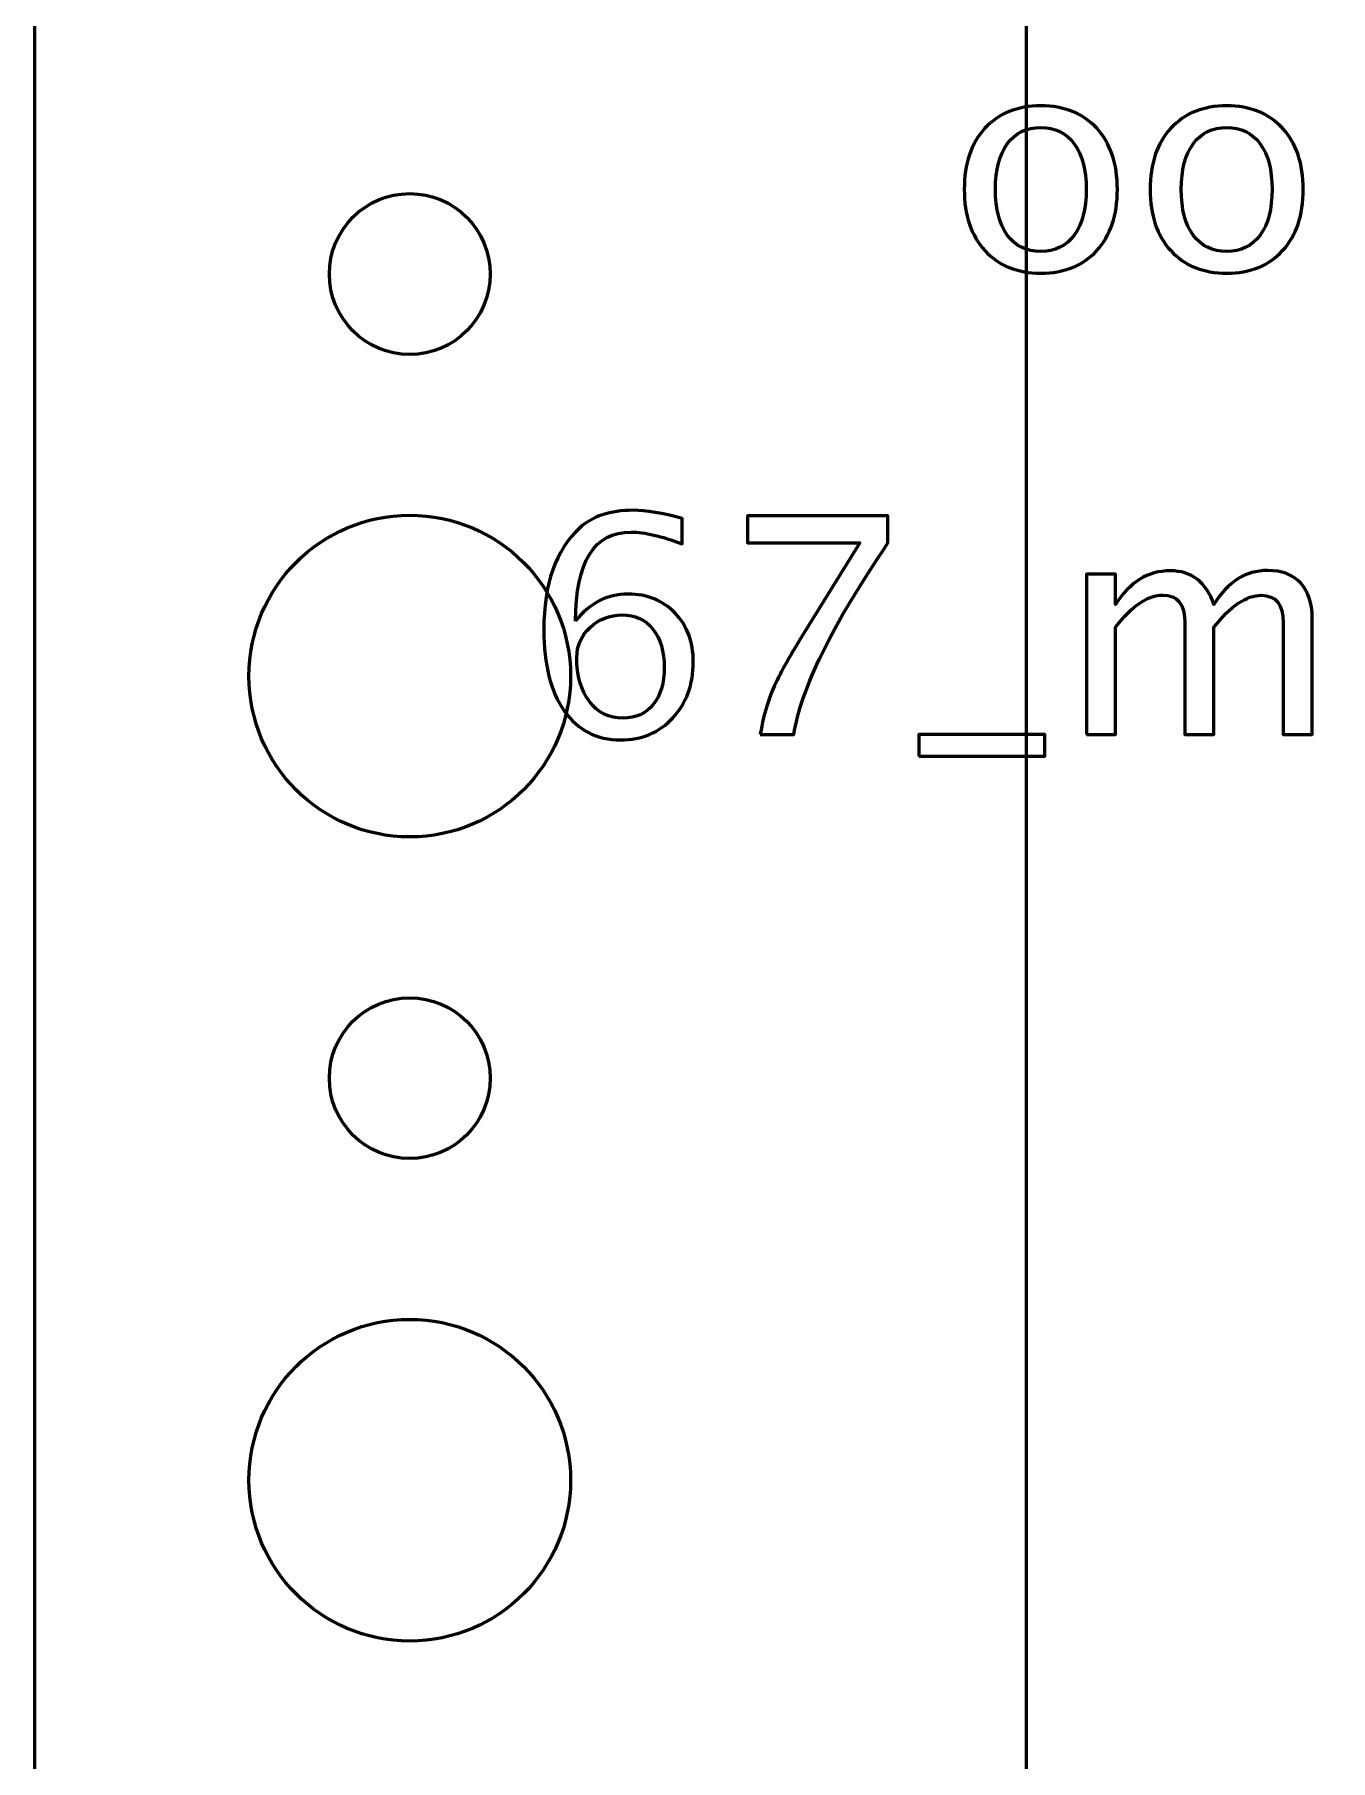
# Model space of a CAD drawing. Header units: centimetres. Extents: x -29.5 to 29.3, y -24.7 to 29.8.
# Drawn here: x -20.2 to -17.782, y -21.523 to -18.303 of the extents above; entities that cross this region are included whole.
import ezdxf

# ---------------------------------------------------------------- set-up
doc = ezdxf.new("R2010")
doc.units = ezdxf.units.CM
doc.header["$MEASUREMENT"] = 0
doc.layers.add('Layer 1', color=7, linetype='Continuous')

msp = doc.modelspace()

# ---------------------------------------------------------------- linework, layer by layer
at = {"layer": 'Layer 1', "color": 5, "lineweight": 53}
msp.add_lwpolyline([(-18.35001, -23.2), (-11.65001, -23.2), (-11.65001, -11.2), (-18.35001, -11.2), (-18.35001, -23.2)], close=True, dxfattribs=at)
at = {"layer": 'Layer 1', "lineweight": 53}
for centre, major_axis in [((-19.5, -18.75), (0, 0.15)), ((-19.49999, -19.50001), (0, 0.30001)), ((-19.5, -20.25), (0, 0.15)), ((-19.49999, -21.00001), (0, 0.30001))]:
    msp.add_ellipse(centre, major_axis=major_axis, ratio=1, dxfattribs=at)
msp.add_open_spline([(-20.2, -24.2), (-20.2, -24.2), (-20.2, -10.3), (-20.2, -10.3), (-20.2, -10.3), (-20.2, -10.02386), (-19.97614, -9.8), (-19.7, -9.8), (-19.7, -9.8), (-19.7, -9.8), (-10.3, -9.8), (-10.3, -9.8), (-10.3, -9.8), (-10.02386, -9.8), (-9.8, -10.02386), (-9.8, -10.3), (-9.8, -10.3), (-9.8, -10.3), (-9.8, -24.2), (-9.8, -24.2), (-9.8, -24.2), (-9.8, -24.47614), (-10.02386, -24.7), (-10.3, -24.7), (-10.3, -24.7), (-10.3, -24.7), (-19.7, -24.7), (-19.7, -24.7), (-19.7, -24.7), (-19.97614, -24.7), (-20.2, -24.47614), (-20.2, -24.2)], degree=3, knots=[0, 0, 0, 0, 0.1111111, 0.1111111, 0.1111111, 0.1111111, 0.2222222, 0.2222222, 0.2222222, 0.2222222, 0.3333333, 0.3333333, 0.3333333, 0.3333333, 0.4444444, 0.4444444, 0.4444444, 0.4444444, 0.5555556, 0.5555556, 0.5555556, 0.5555556, 0.6666667, 0.6666667, 0.6666667, 0.6666667, 0.7777778, 0.7777778, 0.7777778, 0.7777778, 1, 1, 1, 1], dxfattribs=at)
at = {"layer": 'Layer 1', "color": 5, "lineweight": 53}
for points, knots in [([(-18.32276, -18.74841), (-18.36669, -18.74841), (-18.4015, -18.7344), (-18.42708, -18.70636), (-18.42708, -18.70636), (-18.45277, -18.67833), (-18.46556, -18.64023), (-18.46556, -18.59216), (-18.46556, -18.59216), (-18.46556, -18.54418), (-18.45277, -18.50617), (-18.42708, -18.47823), (-18.42708, -18.47823), (-18.4015, -18.45029), (-18.36669, -18.43628), (-18.32276, -18.43628), (-18.32276, -18.43628), (-18.27882, -18.43628), (-18.24402, -18.45029), (-18.21843, -18.47823), (-18.21843, -18.47823), (-18.19275, -18.50617), (-18.17995, -18.54418), (-18.17995, -18.59216), (-18.17995, -18.59216), (-18.17995, -18.64023), (-18.19275, -18.67833), (-18.21843, -18.70636), (-18.21843, -18.70636), (-18.24402, -18.7344), (-18.27882, -18.74841), (-18.32276, -18.74841)], [0, 0, 0, 0, 0.1111111, 0.1111111, 0.1111111, 0.1111111, 0.2222222, 0.2222222, 0.2222222, 0.2222222, 0.3333333, 0.3333333, 0.3333333, 0.3333333, 0.4444444, 0.4444444, 0.4444444, 0.4444444, 0.5555556, 0.5555556, 0.5555556, 0.5555556, 0.6666667, 0.6666667, 0.6666667, 0.6666667, 0.7777778, 0.7777778, 0.7777778, 0.7777778, 1, 1, 1, 1]), ([(-17.97601, -18.74841), (-18.01994, -18.74841), (-18.05475, -18.7344), (-18.08033, -18.70636), (-18.08033, -18.70636), (-18.10602, -18.67833), (-18.11881, -18.64023), (-18.11881, -18.59216), (-18.11881, -18.59216), (-18.11881, -18.54418), (-18.10602, -18.50617), (-18.08033, -18.47823), (-18.08033, -18.47823), (-18.05475, -18.45029), (-18.01994, -18.43628), (-17.97601, -18.43628), (-17.97601, -18.43628), (-17.93207, -18.43628), (-17.89727, -18.45029), (-17.87168, -18.47823), (-17.87168, -18.47823), (-17.846, -18.50617), (-17.8332, -18.54418), (-17.8332, -18.59216), (-17.8332, -18.59216), (-17.8332, -18.64023), (-17.846, -18.67833), (-17.87168, -18.70636), (-17.87168, -18.70636), (-17.89727, -18.7344), (-17.93207, -18.74841), (-17.97601, -18.74841)], [0, 0, 0, 0, 0.1111111, 0.1111111, 0.1111111, 0.1111111, 0.2222222, 0.2222222, 0.2222222, 0.2222222, 0.3333333, 0.3333333, 0.3333333, 0.3333333, 0.4444444, 0.4444444, 0.4444444, 0.4444444, 0.5555556, 0.5555556, 0.5555556, 0.5555556, 0.6666667, 0.6666667, 0.6666667, 0.6666667, 0.7777778, 0.7777778, 0.7777778, 0.7777778, 1, 1, 1, 1]), ([(-18.32285, -18.70777), (-18.29604, -18.70777), (-18.27516, -18.69771), (-18.26029, -18.67748), (-18.26029, -18.67748), (-18.24552, -18.65735), (-18.23809, -18.62885), (-18.23809, -18.59216), (-18.23809, -18.59216), (-18.23809, -18.55556), (-18.24552, -18.52715), (-18.26029, -18.50702), (-18.26029, -18.50702), (-18.27516, -18.48698), (-18.29604, -18.47692), (-18.32285, -18.47692), (-18.32285, -18.47692), (-18.34976, -18.47692), (-18.37064, -18.48698), (-18.38532, -18.50702), (-18.38532, -18.50702), (-18.40009, -18.52715), (-18.40742, -18.55556), (-18.40742, -18.59216), (-18.40742, -18.59216), (-18.40742, -18.62885), (-18.40009, -18.65735), (-18.38532, -18.67748), (-18.38532, -18.67748), (-18.37064, -18.69771), (-18.34976, -18.70777), (-18.32285, -18.70777)], [0, 0, 0, 0, 0.1111111, 0.1111111, 0.1111111, 0.1111111, 0.2222222, 0.2222222, 0.2222222, 0.2222222, 0.3333333, 0.3333333, 0.3333333, 0.3333333, 0.4444444, 0.4444444, 0.4444444, 0.4444444, 0.5555556, 0.5555556, 0.5555556, 0.5555556, 0.6666667, 0.6666667, 0.6666667, 0.6666667, 0.7777778, 0.7777778, 0.7777778, 0.7777778, 1, 1, 1, 1]), ([(-17.9761, -18.70777), (-17.94929, -18.70777), (-17.92841, -18.69771), (-17.91354, -18.67748), (-17.91354, -18.67748), (-17.89877, -18.65735), (-17.89134, -18.62885), (-17.89134, -18.59216), (-17.89134, -18.59216), (-17.89134, -18.55556), (-17.89877, -18.52715), (-17.91354, -18.50702), (-17.91354, -18.50702), (-17.92841, -18.48698), (-17.94929, -18.47692), (-17.9761, -18.47692), (-17.9761, -18.47692), (-18.00301, -18.47692), (-18.02389, -18.48698), (-18.03857, -18.50702), (-18.03857, -18.50702), (-18.05334, -18.52715), (-18.06067, -18.55556), (-18.06067, -18.59216), (-18.06067, -18.59216), (-18.06067, -18.62885), (-18.05334, -18.65735), (-18.03857, -18.67748), (-18.03857, -18.67748), (-18.02389, -18.69771), (-18.00301, -18.70777), (-17.9761, -18.70777)], [0, 0, 0, 0, 0.1111111, 0.1111111, 0.1111111, 0.1111111, 0.2222222, 0.2222222, 0.2222222, 0.2222222, 0.3333333, 0.3333333, 0.3333333, 0.3333333, 0.4444444, 0.4444444, 0.4444444, 0.4444444, 0.5555556, 0.5555556, 0.5555556, 0.5555556, 0.6666667, 0.6666667, 0.6666667, 0.6666667, 0.7777778, 0.7777778, 0.7777778, 0.7777778, 1, 1, 1, 1]), ([(-19.19064, -19.39751), (-19.16467, -19.36393), (-19.13203, -19.34709), (-19.09271, -19.34709), (-19.09271, -19.34709), (-19.05705, -19.34709), (-19.02789, -19.35885), (-19.00512, -19.38246), (-19.00512, -19.38246), (-18.98245, -19.40607), (-18.97107, -19.43637), (-18.97107, -19.47334), (-18.97107, -19.47334), (-18.97107, -19.51576), (-18.98377, -19.55066), (-19.00926, -19.57804), (-19.00926, -19.57804), (-19.03476, -19.60542), (-19.06712, -19.61915), (-19.10653, -19.61915), (-19.10653, -19.61915), (-19.15131, -19.61915), (-19.1865, -19.60099), (-19.2118, -19.56478), (-19.2118, -19.56478), (-19.2372, -19.52846), (-19.2499, -19.47823), (-19.2499, -19.41416), (-19.2499, -19.41416), (-19.2499, -19.3278), (-19.2277, -19.26449), (-19.18339, -19.22404), (-19.18339, -19.22404), (-19.15931, -19.20184), (-19.12601, -19.19074), (-19.08358, -19.19074), (-19.08358, -19.19074), (-19.05893, -19.19074), (-19.02836, -19.19582), (-18.99195, -19.20598), (-18.99195, -19.20598), (-18.99195, -19.20598), (-18.99195, -19.25339), (-18.99195, -19.25339), (-18.99195, -19.25339), (-19.03043, -19.23872), (-19.06204, -19.23138), (-19.08687, -19.23138), (-19.08687, -19.23138), (-19.15602, -19.23138), (-19.19064, -19.28679), (-19.19064, -19.39751)], [0, 0, 0, 0, 0.0714286, 0.0714286, 0.0714286, 0.0714286, 0.1428571, 0.1428571, 0.1428571, 0.1428571, 0.2142857, 0.2142857, 0.2142857, 0.2142857, 0.2857143, 0.2857143, 0.2857143, 0.2857143, 0.3571429, 0.3571429, 0.3571429, 0.3571429, 0.4285714, 0.4285714, 0.4285714, 0.4285714, 0.5, 0.5, 0.5, 0.5, 0.5714286, 0.5714286, 0.5714286, 0.5714286, 0.6428571, 0.6428571, 0.6428571, 0.6428571, 0.7142857, 0.7142857, 0.7142857, 0.7142857, 0.7857143, 0.7857143, 0.7857143, 0.7857143, 0.8571429, 0.8571429, 0.8571429, 0.8571429, 1, 1, 1, 1]), ([(-18.84614, -19.60899), (-18.84088, -19.57719), (-18.83326, -19.54963), (-18.82347, -19.52649), (-18.82347, -19.52649), (-18.81369, -19.50335), (-18.79629, -19.47145), (-18.77145, -19.431), (-18.77145, -19.431), (-18.77145, -19.431), (-18.66044, -19.2517), (-18.66044, -19.2517), (-18.66044, -19.2517), (-18.66044, -19.2517), (-18.86985, -19.2517), (-18.86985, -19.2517), (-18.86985, -19.2517), (-18.86985, -19.2517), (-18.86985, -19.2009), (-18.86985, -19.2009), (-18.86985, -19.2009), (-18.86985, -19.2009), (-18.60795, -19.2009), (-18.60795, -19.2009), (-18.60795, -19.2009), (-18.60795, -19.2009), (-18.60795, -19.2517), (-18.60795, -19.2517), (-18.60795, -19.2517), (-18.71247, -19.40598), (-18.77098, -19.52508), (-18.78349, -19.60899), (-18.78349, -19.60899), (-18.78349, -19.60899), (-18.84614, -19.60899), (-18.84614, -19.60899)], [0, 0, 0, 0, 0.1, 0.1, 0.1, 0.1, 0.2, 0.2, 0.2, 0.2, 0.3, 0.3, 0.3, 0.3, 0.4, 0.4, 0.4, 0.4, 0.5, 0.5, 0.5, 0.5, 0.6, 0.6, 0.6, 0.6, 0.7, 0.7, 0.7, 0.7, 0.8, 0.8, 0.8, 0.8, 1, 1, 1, 1]), ([(-18.23749, -19.60899), (-18.23749, -19.60899), (-18.23749, -19.30984), (-18.23749, -19.30984), (-18.23749, -19.30984), (-18.23749, -19.30984), (-18.18331, -19.30984), (-18.18331, -19.30984), (-18.18331, -19.30984), (-18.18331, -19.30984), (-18.18331, -19.36637), (-18.18331, -19.36637), (-18.18331, -19.36637), (-18.15687, -19.32451), (-18.12301, -19.30363), (-18.08152, -19.30363), (-18.08152, -19.30363), (-18.04154, -19.30363), (-18.01435, -19.32451), (-17.99986, -19.36637), (-17.99986, -19.36637), (-17.97418, -19.32414), (-17.94069, -19.30306), (-17.89958, -19.30306), (-17.89958, -19.30306), (-17.87334, -19.30306), (-17.85292, -19.31078), (-17.83834, -19.3263), (-17.83834, -19.3263), (-17.82376, -19.34182), (-17.81642, -19.36355), (-17.81642, -19.39149), (-17.81642, -19.39149), (-17.81642, -19.39149), (-17.81642, -19.60899), (-17.81642, -19.60899), (-17.81642, -19.60899), (-17.81642, -19.60899), (-17.87061, -19.60899), (-17.87061, -19.60899), (-17.87061, -19.60899), (-17.87061, -19.60899), (-17.87061, -19.40043), (-17.87061, -19.40043), (-17.87061, -19.40043), (-17.87061, -19.36637), (-17.88415, -19.34935), (-17.91125, -19.34935), (-17.91125, -19.34935), (-17.93938, -19.34935), (-17.96891, -19.3692), (-17.99986, -19.40899), (-17.99986, -19.40899), (-17.99986, -19.40899), (-17.99986, -19.60899), (-17.99986, -19.60899), (-17.99986, -19.60899), (-17.99986, -19.60899), (-18.05405, -19.60899), (-18.05405, -19.60899), (-18.05405, -19.60899), (-18.05405, -19.60899), (-18.05405, -19.40024), (-18.05405, -19.40024), (-18.05405, -19.40024), (-18.05405, -19.3659), (-18.06779, -19.34878), (-18.09535, -19.34878), (-18.09535, -19.34878), (-18.12272, -19.34878), (-18.15208, -19.36873), (-18.18331, -19.40871), (-18.18331, -19.40871), (-18.18331, -19.40871), (-18.18331, -19.60899), (-18.18331, -19.60899), (-18.18331, -19.60899), (-18.18331, -19.60899), (-18.23749, -19.60899), (-18.23749, -19.60899)], [0, 0, 0, 0, 0.047619, 0.047619, 0.047619, 0.047619, 0.0952381, 0.0952381, 0.0952381, 0.0952381, 0.1428571, 0.1428571, 0.1428571, 0.1428571, 0.1904762, 0.1904762, 0.1904762, 0.1904762, 0.2380952, 0.2380952, 0.2380952, 0.2380952, 0.2857143, 0.2857143, 0.2857143, 0.2857143, 0.3333333, 0.3333333, 0.3333333, 0.3333333, 0.3809524, 0.3809524, 0.3809524, 0.3809524, 0.4285714, 0.4285714, 0.4285714, 0.4285714, 0.4761905, 0.4761905, 0.4761905, 0.4761905, 0.5238095, 0.5238095, 0.5238095, 0.5238095, 0.5714286, 0.5714286, 0.5714286, 0.5714286, 0.6190476, 0.6190476, 0.6190476, 0.6190476, 0.6666667, 0.6666667, 0.6666667, 0.6666667, 0.7142857, 0.7142857, 0.7142857, 0.7142857, 0.7619048, 0.7619048, 0.7619048, 0.7619048, 0.8095238, 0.8095238, 0.8095238, 0.8095238, 0.8571429, 0.8571429, 0.8571429, 0.8571429, 0.9047619, 0.9047619, 0.9047619, 0.9047619, 1, 1, 1, 1]), ([(-19.02526, -19.48406), (-19.02526, -19.45386), (-19.03222, -19.42997), (-19.04623, -19.41238), (-19.04623, -19.41238), (-19.06025, -19.39479), (-19.07944, -19.38604), (-19.10381, -19.38604), (-19.10381, -19.38604), (-19.12704, -19.38604), (-19.14689, -19.39375), (-19.16345, -19.40927), (-19.16345, -19.40927), (-19.1801, -19.4247), (-19.18838, -19.44333), (-19.18838, -19.46506), (-19.18838, -19.46506), (-19.18838, -19.4993), (-19.18048, -19.52677), (-19.16477, -19.54747), (-19.16477, -19.54747), (-19.14896, -19.56816), (-19.12808, -19.57851), (-19.10211, -19.57851), (-19.10211, -19.57851), (-19.0785, -19.57851), (-19.05978, -19.57004), (-19.04595, -19.55311), (-19.04595, -19.55311), (-19.03212, -19.53618), (-19.02526, -19.51313), (-19.02526, -19.48406)], [0, 0, 0, 0, 0.1111111, 0.1111111, 0.1111111, 0.1111111, 0.2222222, 0.2222222, 0.2222222, 0.2222222, 0.3333333, 0.3333333, 0.3333333, 0.3333333, 0.4444444, 0.4444444, 0.4444444, 0.4444444, 0.5555556, 0.5555556, 0.5555556, 0.5555556, 0.6666667, 0.6666667, 0.6666667, 0.6666667, 0.7777778, 0.7777778, 0.7777778, 0.7777778, 1, 1, 1, 1]), ([(-18.55019, -19.64963), (-18.55019, -19.64963), (-18.55019, -19.60899), (-18.55019, -19.60899), (-18.55019, -19.60899), (-18.55019, -19.60899), (-18.31539, -19.60899), (-18.31539, -19.60899), (-18.31539, -19.60899), (-18.31539, -19.60899), (-18.31539, -19.64963), (-18.31539, -19.64963), (-18.31539, -19.64963), (-18.31539, -19.64963), (-18.55019, -19.64963), (-18.55019, -19.64963)], [0, 0, 0, 0, 0.2, 0.2, 0.2, 0.2, 0.4, 0.4, 0.4, 0.4, 0.6, 0.6, 0.6, 0.6, 1, 1, 1, 1])]:
    msp.add_open_spline(points, degree=3, knots=knots, dxfattribs=at)

doc.saveas('drawing.dxf')
